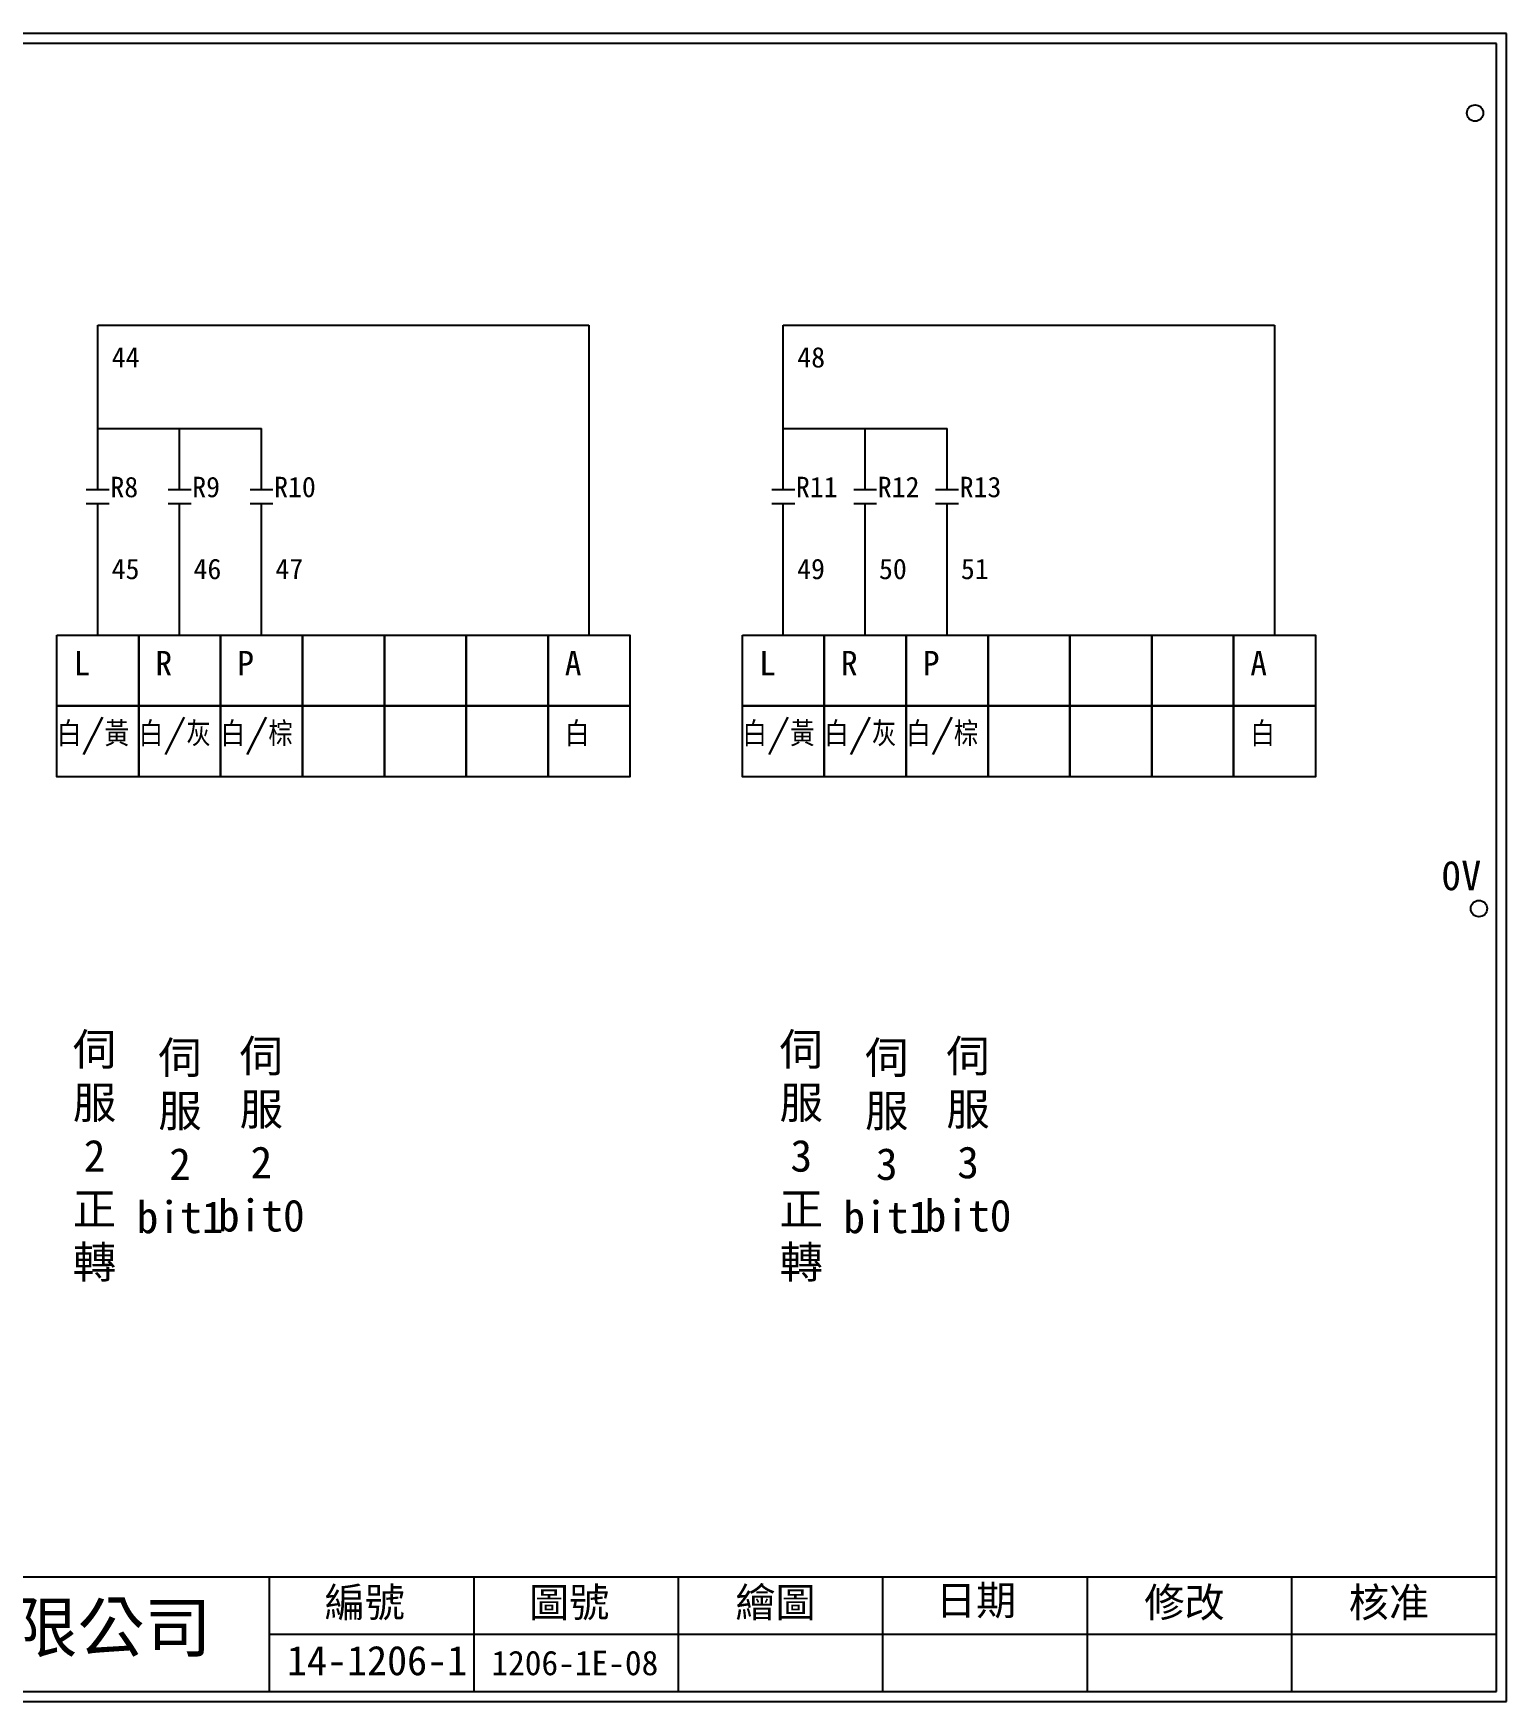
# Model space of a CAD drawing. Extents: x 926 to 1213, y -211 to -7.
# Drawn here: x 1032.6 to 1212.7, y -211.2 to -7.2 of the extents above; entities that cross this region are included whole.
import ezdxf

# ---------------------------------------------------------------- set-up
doc = ezdxf.new("R2010")
doc.units = 0
doc.layers.get('0').update_dxf_attribs({"linetype": 'CONTINUOUS'})
doc.layers.add('圖框層', color=7, linetype='CONTINUOUS')
doc.layers.add('標尺寸層', color=3, linetype='CONTINUOUS')
doc.styles.add('CNS', font='romanc.shx', dxfattribs={"bigfont": 'chineset.shx'})
doc.styles.add('STSL', font='KAIU.TTF')

msp = doc.modelspace()

# ---------------------------------------------------------------- linework, layer by layer
for points in [[(1035.48, -80.81), (1045.49, -80.81), (1045.49, -89.48), (1035.48, -89.48)], [(1045.49, -80.81), (1055.5, -80.81), (1055.5, -89.48), (1045.49, -89.48)], [(1055.5, -80.81), (1065.51, -80.81), (1065.51, -89.48), (1055.5, -89.48)], [(1065.51, -80.81), (1075.52, -80.81), (1075.52, -89.48), (1065.51, -89.48)], [(1075.52, -80.81), (1085.53, -80.81), (1085.53, -89.48), (1075.52, -89.48)], [(1085.53, -80.81), (1095.54, -80.81), (1095.54, -89.48), (1085.53, -89.48)], [(1095.54, -80.81), (1105.55, -80.81), (1105.55, -89.48), (1095.54, -89.48)], [(1119.3, -80.81), (1129.31, -80.81), (1129.31, -89.48), (1119.3, -89.48)], [(1129.31, -80.81), (1139.32, -80.81), (1139.32, -89.48), (1129.31, -89.48)], [(1139.32, -80.81), (1149.33, -80.81), (1149.33, -89.48), (1139.32, -89.48)], [(1149.33, -80.81), (1159.34, -80.81), (1159.34, -89.48), (1149.33, -89.48)], [(1159.34, -80.81), (1169.35, -80.81), (1169.35, -89.48), (1159.34, -89.48)], [(1169.35, -80.81), (1179.36, -80.81), (1179.36, -89.48), (1169.35, -89.48)], [(1179.36, -80.81), (1189.37, -80.81), (1189.37, -89.48), (1179.36, -89.48)], [(1035.48, -89.48), (1045.49, -89.48), (1045.49, -98.14), (1035.48, -98.14)], [(1045.49, -89.48), (1055.5, -89.48), (1055.5, -98.14), (1045.49, -98.14)], [(1055.5, -89.48), (1065.51, -89.48), (1065.51, -98.14), (1055.5, -98.14)], [(1065.51, -89.48), (1075.52, -89.48), (1075.52, -98.14), (1065.51, -98.14)], [(1075.52, -89.48), (1085.53, -89.48), (1085.53, -98.14), (1075.52, -98.14)], [(1085.53, -89.48), (1095.54, -89.48), (1095.54, -98.14), (1085.53, -98.14)], [(1095.54, -89.48), (1105.55, -89.48), (1105.55, -98.14), (1095.54, -98.14)], [(1119.3, -89.48), (1129.31, -89.48), (1129.31, -98.14), (1119.3, -98.14)], [(1129.31, -89.48), (1139.32, -89.48), (1139.32, -98.14), (1129.31, -98.14)], [(1139.32, -89.48), (1149.33, -89.48), (1149.33, -98.14), (1139.32, -98.14)], [(1149.33, -89.48), (1159.34, -89.48), (1159.34, -98.14), (1149.33, -98.14)], [(1159.34, -89.48), (1169.35, -89.48), (1169.35, -98.14), (1159.34, -98.14)], [(1169.35, -89.48), (1179.36, -89.48), (1179.36, -98.14), (1169.35, -98.14)], [(1179.36, -89.48), (1189.37, -89.48), (1189.37, -98.14), (1179.36, -98.14)]]:
    msp.add_lwpolyline(points, close=True)
for centre in [(1208.88, -16.99), (1209.36, -114.26)]:
    msp.add_circle(centre, 1)
at = {"layer": '圖框層', "color": 7}
for p, q in [((1212.74, -7.25), (925.74, -7.25)), ((1212.74, -211.22), (1212.74, -7.25)), ((1211.49, -8.5), (926.99, -8.5)), ((1211.49, -209.97), (1211.49, -8.5)), ((926.99, -195.97), (1211.49, -195.97)), ((1061.49, -209.97), (1061.49, -195.97)), ((1086.49, -209.97), (1086.49, -195.97)), ((1111.49, -209.97), (1111.49, -195.97)), ((1136.49, -209.97), (1136.49, -195.97)), ((1161.49, -209.97), (1161.49, -195.97)), ((1186.49, -209.97), (1186.49, -195.97)), ((1061.49, -202.97), (1211.49, -202.97)), ((926.99, -209.97), (1211.49, -209.97)), ((925.74, -211.22), (1212.74, -211.22))]:
    msp.add_line(p, q, dxfattribs=at)
at = {"layer": '標尺寸層'}
for p, q in [((1040.48, -55.57), (1040.48, -42.94)), ((1040.48, -42.94), (1100.54, -42.94)), ((1100.54, -42.94), (1100.54, -80.81)), ((1124.3, -55.57), (1124.3, -42.94)), ((1124.3, -42.94), (1184.36, -42.94)), ((1184.36, -42.94), (1184.36, -80.81)), ((1040.48, -55.57), (1060.5, -55.57)), ((1040.48, -63.01), (1040.48, -55.57)), ((1050.49, -63.01), (1050.49, -55.57)), ((1060.5, -63.01), (1060.5, -55.57)), ((1124.3, -55.57), (1144.32, -55.57)), ((1124.3, -63.01), (1124.3, -55.57)), ((1134.31, -63.01), (1134.31, -55.57)), ((1144.32, -63.01), (1144.32, -55.57)), ((1039.08, -63.01), (1041.88, -63.01)), ((1049.09, -63.01), (1051.89, -63.01)), ((1059.1, -63.01), (1061.9, -63.01)), ((1122.9, -63.01), (1125.7, -63.01)), ((1132.91, -63.01), (1135.71, -63.01)), ((1142.92, -63.01), (1145.72, -63.01)), ((1039.08, -64.75), (1041.88, -64.75)), ((1040.48, -80.81), (1040.48, -64.75)), ((1049.09, -64.75), (1051.89, -64.75)), ((1050.49, -80.81), (1050.49, -64.75)), ((1059.1, -64.75), (1061.9, -64.75)), ((1060.5, -80.81), (1060.5, -64.75)), ((1122.9, -64.75), (1125.7, -64.75)), ((1124.3, -80.81), (1124.3, -64.75)), ((1132.91, -64.75), (1135.71, -64.75)), ((1134.31, -80.81), (1134.31, -64.75)), ((1142.92, -64.75), (1145.72, -64.75)), ((1144.32, -80.81), (1144.32, -64.75))]:
    msp.add_line(p, q, dxfattribs=at)

# ---------------------------------------------------------------- texts
at = {"char_height": 3, "width": 10.01, "attachment_point": 1}
for s, insert in [(' L', (1035.48, -82.75)), (' R', (1045.49, -82.75)), (' P', (1055.5, -82.75)), (' A', (1095.54, -82.75)), (' L', (1119.3, -82.75)), (' R', (1129.31, -82.75)), (' P', (1139.32, -82.75)), (' A', (1179.36, -82.75)), ('{\\Fromanc,chineset|c136;白/黃}', (1035.48, -91.41)), ('{\\Fromanc,chineset|c136;白/灰}', (1045.49, -91.41)), ('{\\Fromanc,chineset|c136;白/棕}', (1055.5, -91.41)), ('{\\Fromanc,chineset|c136; 白}', (1095.54, -91.41)), ('{\\Fromanc,chineset|c136;白/黃}', (1119.3, -91.41)), ('{\\Fromanc,chineset|c136;白/灰}', (1129.31, -91.41)), ('{\\Fromanc,chineset|c136;白/棕}', (1139.32, -91.41)), ('{\\Fromanc,chineset|c136; 白}', (1179.36, -91.41))]:
    msp.add_mtext(s, dxfattribs=dict(at, insert=insert))
at = {"layer": '圖框層', "color": 4, "style": 'STSL'}
for s, height, p in [('44', 2.5, (1042.19, -48.1)), ('48', 2.5, (1126.01, -48.1)), ('R8', 2.5, (1042.02, -63.96)), ('R9', 2.5, (1052.03, -63.96)), ('R10', 2.5, (1062.04, -63.96)), ('R11', 2.5, (1125.84, -63.96)), ('R12', 2.5, (1135.85, -63.96)), ('R13', 2.5, (1145.86, -63.96)), ('45', 2.5, (1042.18, -73.98)), ('46', 2.5, (1052.19, -73.98)), ('47', 2.5, (1062.2, -73.98)), ('49', 2.5, (1125.99, -73.98)), ('50', 2.5, (1136, -73.98)), ('51', 2.5, (1146.01, -73.98)), ('0V', 3.6, (1204.74, -112.01)), ('編號', 3.6, (1068.21, -200.88)), ('圖號', 3.6, (1093.21, -200.88)), ('繪圖', 3.6, (1118.44, -200.88)), ('日期', 3.6, (1142.96, -200.63)), ('修改', 3.6, (1168.44, -200.88)), ('核准', 3.6, (1193.44, -200.88)), ('泓陞自動化科技有限公司', 6, (964.35, -205.14)), ('14-1206-1', 3.6, (1063.61, -207.99)), ('1206-1E-08', 3, (1088.61, -207.99))]:
    msp.add_text(s, height=height, dxfattribs=at).set_placement(p)
at = {"layer": '標尺寸層', "color": 7, "char_height": 3.9, "width": 8.6627, "attachment_point": 5, "style": 'CNS'}
for s, insert in [('{\\fDFKai-SB|b0|i0|c136|p65;伺服\\P2\\P正轉}', (1040.09, -144.69)), ('{\\fDFKai-SB|b0|i0|c136|p65;伺服\\P2\\Pbit1}', (1050.54, -142.27)), ('{\\fDFKai-SB|b0|i0|c136|p65;伺服\\P2\\Pbit0}', (1060.48, -142.07)), ('{\\fDFKai-SB|b0|i0|c136|p65;伺服\\P3\\P正轉}', (1126.5, -144.69)), ('{\\fDFKai-SB|b0|i0|c136|p65;伺服\\P3\\Pbit1}', (1136.95, -142.27)), ('{\\fDFKai-SB|b0|i0|c136|p65;伺服\\P3\\Pbit0}', (1146.89, -142.07))]:
    msp.add_mtext(s, dxfattribs=dict(at, insert=insert))

doc.saveas('drawing.dxf')
